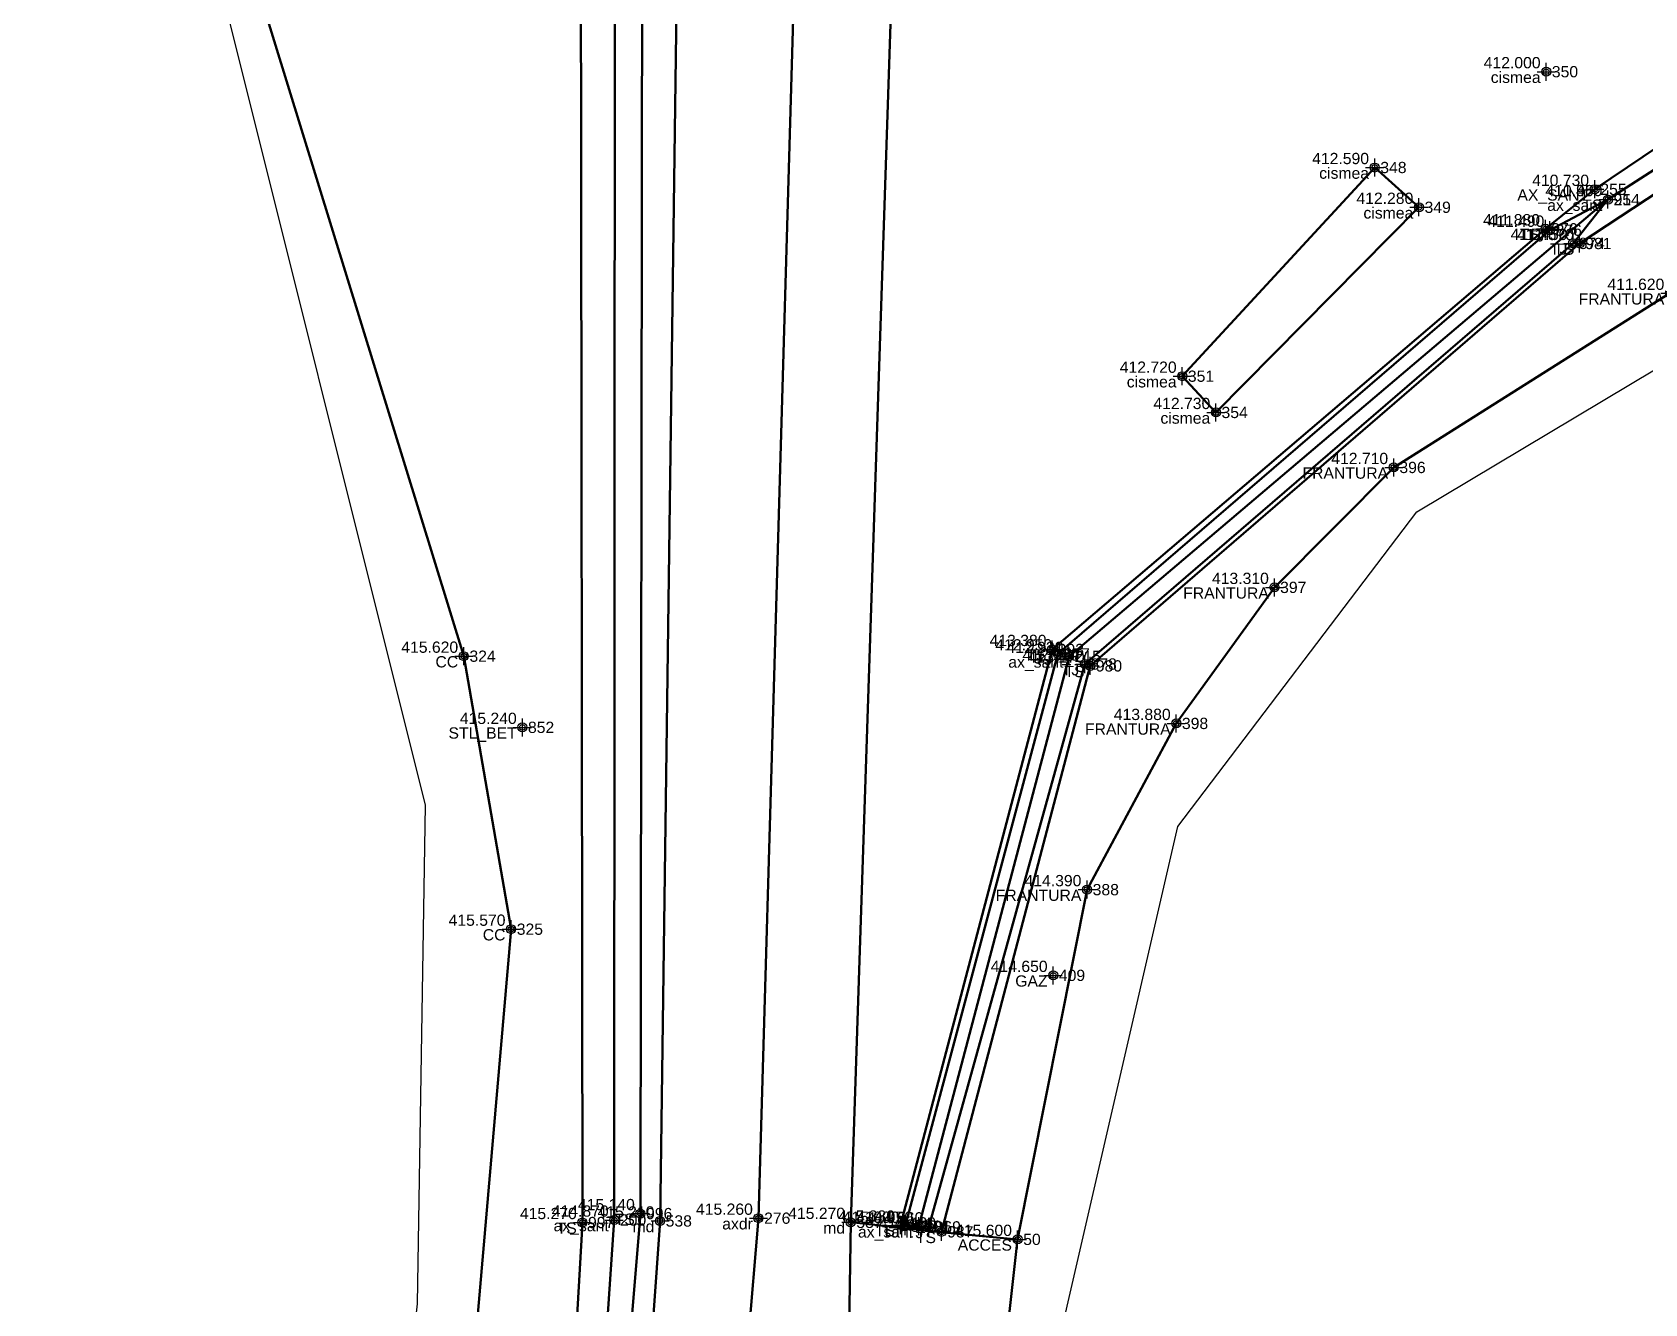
# Model space of a CAD drawing. Extents: x 396921 to 401273, y 555385 to 556691.
# Drawn here: x 397282.93 to 397318.71, y 556610.6 to 556638.83 of the extents above; entities that cross this region are included whole.
import ezdxf
from ezdxf.enums import TextEntityAlignment as Align

# ---------------------------------------------------------------- set-up
doc = ezdxf.new("R2010")
doc.units = 0
doc.header["$PDMODE"] = 34
doc.header["$PDSIZE"] = 0.2
for name, color, linetype in [('Boundary', 30, 'Continuous'), ('TOPO_CERC', 1, 'Continuous'), ('TOPO_CODE', 7, 'Continuous'), ('TOPO_ELEVATION', 7, 'Continuous'), ('TOPO_POINT_ID', 7, 'Continuous'), ('TOPO_POINTS', 7, 'Continuous'), ('TOPO_SYMBOL', 1, 'Continuous')]:
    doc.layers.add(name, color=color, linetype=linetype)
doc.layers.add('RO-LINES-LIN', color=7, linetype='Continuous', lineweight=25)
doc.styles.get("Standard").update_dxf_attribs({"font": 'arial.ttf'})

# ---------------------------------------------------------------- blocks, each defined once
blk = doc.blocks.new('PUNCTOPO')
at = {"layer": 'TOPO_CERC'}
blk.add_circle((0, 0), 0.25, dxfattribs=at)
at = {"layer": 'TOPO_SYMBOL'}
blk.add_point((0, 0), dxfattribs=at)

msp = doc.modelspace()

# ---------------------------------------------------------------- linework, layer by layer
at = {"layer": 'Boundary'}
for points in [[(397214.406, 556652.655), (397230.791, 556654.117), (397234.455, 556654.387), (397255.304, 556654.773), (397264.236, 556652.957), (397284.176, 556646.094), (397286.893, 556640.725), (397291.652, 556621.669), (397291.468, 556610.6), (397289.101, 556589.208), (397284.855, 556571.934), (397295.327, 556569.752), (397296.64, 556572.669), (397298.78, 556567.126), (397291.338, 556565.765), (397292.408, 556562.312), (397301.856, 556561.614), (397311.54, 556541.469), (397320.456, 556512.491), (397320.324, 556488.557), (397315.094, 556463.786), (397313.32, 556458.163), (397290.318, 556461.106), (397285.15, 556444.226)], [(397319.101, 556441.045), (397321.6, 556450.569), (397326.996, 556458.985), (397330.022, 556492.739), (397330.67, 556503.776), (397330.346, 556515.266), (397327.749, 556527.266), (397316.461, 556550.971), (397307.492, 556568.744), (397302.52, 556581.984), (397305.056, 556606.927), (397308.352, 556621.196), (397313.653, 556628.178), (397321.316, 556632.763), (397333.511, 556631.63), (397362.372, 556622.639), (397392.418, 556611.332)]]:
    msp.add_lwpolyline(points, dxfattribs=at)
at = {"layer": 'RO-LINES-LIN', "lineweight": 50}
for points in [[(397293.247, 556578.486, 418.15), (397294.687, 556584.741, 417.57), (397295.337, 556590.952, 416.92), (397296.86, 556612.441, 415.21), (397297.239, 556640.488, 413.22), (397297.846, 556648.29, 412.81), (397294.99, 556651.065, 413.04), (397287.784, 556652.924, 413.71), (397281.172, 556654.373, 414.36), (397258.129, 556659.46, 417.04), (397249.313, 556660.434, 418.08), (397244.31, 556660.646, 418.67), (397232.803, 556660.136, 420), (397226.234, 556658.389, 420.62)], [(397301.82, 556652.167, 412.53), (397299.86, 556640.804, 413.01), (397299.045, 556612.502, 415.26), (397296.51, 556582.426, 417.81), (397300.117, 556573.926, 418.33), (397312.134, 556549.626, 419.88), (397325.554, 556514.019, 421.5), (397325.84, 556491.893, 422.13), (397322.099, 556468.97, 423.04), (397310.209, 556440.701, 424.26), (397313.977, 556396.974, 424.35), (397313.068, 556377.302, 424.43), (397308.37, 556353.59, 424.89), (397304.346, 556342.544, 425.34), (397300.047, 556317.188, 425.53)], [(397293.707, 556587.386, 417.56), (397295.138, 556612.406, 415.27), (397295.106, 556641.019, 413.27), (397295.482, 556646.447, 412.96), (397295.852, 556646.877, 413.032), (397286.609, 556648.921, 414.23)], [(397294.141, 556587.371, 417.32), (397295.846, 556612.461, 414.87), (397295.861, 556640.871, 412.98), (397296.204, 556646.394, 412.82), (397297.131, 556647.096, 412.25)], [(397310.741, 556556.931, 419.51), (397305.841, 556566.862, 418.75), (397302.198, 556574.434, 418.27), (397298.19, 556582.875, 417.7), (397298.961, 556591.516, 416.95), (397301.001, 556606.369, 415.77), (397301.092, 556612.41, 415.27), (397302.062, 556641.697, 412.83), (397304.355, 556646.632, 412.37), (397312.061, 556646.968, 411.78), (397347.588, 556635.489, 408.51), (397360.991, 556631.547, 407.53), (397383.6, 556623.153, 405.84)], [(397297.08, 556646.605, 412.69), (397296.661, 556646.325, 412.9), (397296.466, 556640.674, 413.2), (397296.426, 556612.604, 415.14), (397294.327, 556587.332, 417.33), (397294.141, 556587.371, 417.32)], [(397292.506, 556624.977, 415.62), (397285.994, 556646.111, 414.66), (397285.747, 556646.215, 414.73)], [(397322.976, 556638.963, 410.32), (397317.602, 556635.34, 410.73), (397316.513, 556634.464, 411.88), (397305.561, 556625.126, 413.38), (397302.2, 556612.35, 415.33)], [(397360.881, 556626.621, 406.79), (397324.049, 556639.071, 409.79), (397317.896, 556635.112, 410.96)], [(397317.267, 556634.137, 411.67), (397324.172, 556638.69, 410.16), (397360.782, 556626.432, 407.25)], [(397309.196, 556630.387, 412.73), (397313.701, 556634.941, 412.28), (397312.719, 556635.824, 412.59), (397308.449, 556631.192, 412.72), (397309.196, 556630.387, 412.73)], [(397302.299, 556612.323, 415), (397305.688, 556625.029, 412.95), (397316.608, 556634.432, 411.49), (397317.896, 556635.112, 410.96), (397317.121, 556634.139, 411.45)], [(397317.896, 556635.112, 410.96), (397305.937, 556624.972, 412.93), (397302.601, 556612.323, 414.95)], [(397302.829, 556612.309, 414.96), (397306.289, 556624.802, 412.93), (397317.121, 556634.139, 411.45)], [(397317.267, 556634.137, 411.67), (397317.267, 556634.137, 411.67), (397306.406, 556624.761, 413.17), (397303.108, 556612.199, 415.43)], [(397360.132, 556624.729, 408.07), (397333.206, 556632.77, 410.92), (397324.351, 556634.219, 411.26), (397319.271, 556633.032, 411.62), (397313.143, 556629.166, 412.71)], [(397313.143, 556629.166, 412.71), (397310.496, 556626.504, 413.31), (397308.317, 556623.484, 413.88), (397306.336, 556619.795, 414.39)], [(397292.506, 556624.977, 415.62), (397293.556, 556618.917, 415.57)], [(397306.336, 556619.795, 414.39), (397304.795, 556612.032, 415.6)], [(397290.666, 556585.508, 418.52), (397293.556, 556618.917, 415.57), (397293.556, 556618.917, 415.57)], [(397301.092, 556612.41, 415.27), (397303.168, 556612.184, 415.455), (397304.795, 556612.032, 415.6), (397304.089, 556605.708, 415.8), (397302.592, 556606.338, 415.785), (397301.787, 556606.406, 415.777), (397301.001, 556606.369, 415.77)]]:
    msp.add_polyline3d(points, dxfattribs=at)

# ---------------------------------------------------------------- block references
at = {"layer": 'TOPO_POINTS'}
ref = msp.add_blockref('PUNCTOPO', (397316.526, 556637.951, 412), dxfattribs=dict(at, xscale=0.25, yscale=0.25, zscale=0.25))
ref.add_attrib('POINT', '350', dxfattribs={"layer": 'TOPO_POINT_ID', "height": 0.25}).set_placement((397316.651, 556637.951, 412), align=Align.MIDDLE_LEFT)
ref.add_attrib('ELEVATION', '412.000', dxfattribs={"layer": 'TOPO_ELEVATION', "height": 0.25}).set_placement((397316.401, 556637.951, 412), align=Align.BOTTOM_RIGHT)
ref.add_attrib('CODE', 'cismea', dxfattribs={"layer": 'TOPO_CODE', "height": 0.25}).set_placement((397316.401, 556637.951, 412), align=Align.TOP_RIGHT)
ref = msp.add_blockref('PUNCTOPO', (397312.719, 556635.824, 412.59), dxfattribs=dict(at, xscale=0.25, yscale=0.25, zscale=0.25))
ref.add_attrib('POINT', '348', dxfattribs={"layer": 'TOPO_POINT_ID', "height": 0.25}).set_placement((397312.844, 556635.824, 412.59), align=Align.MIDDLE_LEFT)
ref.add_attrib('ELEVATION', '412.590', dxfattribs={"layer": 'TOPO_ELEVATION', "height": 0.25}).set_placement((397312.594, 556635.824, 412.59), align=Align.BOTTOM_RIGHT)
ref.add_attrib('CODE', 'cismea', dxfattribs={"layer": 'TOPO_CODE', "height": 0.25}).set_placement((397312.594, 556635.824, 412.59), align=Align.TOP_RIGHT)
ref = msp.add_blockref('PUNCTOPO', (397317.602, 556635.34, 410.73), dxfattribs=dict(at, xscale=0.25, yscale=0.25, zscale=0.25))
ref.add_attrib('POINT', '255', dxfattribs={"layer": 'TOPO_POINT_ID', "height": 0.25}).set_placement((397317.727, 556635.34, 410.73), align=Align.MIDDLE_LEFT)
ref.add_attrib('ELEVATION', '410.730', dxfattribs={"layer": 'TOPO_ELEVATION', "height": 0.25}).set_placement((397317.477, 556635.34, 410.73), align=Align.BOTTOM_RIGHT)
ref.add_attrib('CODE', 'AX_SANT', dxfattribs={"layer": 'TOPO_CODE', "height": 0.25}).set_placement((397317.477, 556635.34, 410.73), align=Align.TOP_RIGHT)
ref = msp.add_blockref('PUNCTOPO', (397317.896, 556635.112, 411.45), dxfattribs=dict(at, xscale=0.25, yscale=0.25, zscale=0.25))
ref.add_attrib('POINT', '214', dxfattribs={"layer": 'TOPO_POINT_ID', "height": 0.25}).set_placement((397318.021, 556635.112, 411.45), align=Align.MIDDLE_LEFT)
ref.add_attrib('ELEVATION', '411.450', dxfattribs={"layer": 'TOPO_ELEVATION', "height": 0.25}).set_placement((397317.771, 556635.112, 411.45), align=Align.BOTTOM_RIGHT)
ref.add_attrib('CODE', 'ax_sant', dxfattribs={"layer": 'TOPO_CODE', "height": 0.25}).set_placement((397317.771, 556635.112, 411.45), align=Align.TOP_RIGHT)
ref = msp.add_blockref('PUNCTOPO', (397317.896, 556635.112, 410.96), dxfattribs=dict(at, xscale=0.25, yscale=0.25, zscale=0.25))
ref.add_attrib('POINT', '954', dxfattribs={"layer": 'TOPO_POINT_ID', "height": 0.25}).set_placement((397318.021, 556635.112, 410.96), align=Align.MIDDLE_LEFT)
ref.add_attrib('ELEVATION', '410.960', dxfattribs={"layer": 'TOPO_ELEVATION', "height": 0.25}).set_placement((397317.771, 556635.112, 410.96), align=Align.BOTTOM_RIGHT)
ref.add_attrib('CODE', 'TS', dxfattribs={"layer": 'TOPO_CODE', "height": 0.25}).set_placement((397317.771, 556635.112, 410.96), align=Align.TOP_RIGHT)
ref = msp.add_blockref('PUNCTOPO', (397313.701, 556634.941, 412.28), dxfattribs=dict(at, xscale=0.25, yscale=0.25, zscale=0.25))
ref.add_attrib('POINT', '349', dxfattribs={"layer": 'TOPO_POINT_ID', "height": 0.25}).set_placement((397313.826, 556634.941, 412.28), align=Align.MIDDLE_LEFT)
ref.add_attrib('ELEVATION', '412.280', dxfattribs={"layer": 'TOPO_ELEVATION', "height": 0.25}).set_placement((397313.576, 556634.941, 412.28), align=Align.BOTTOM_RIGHT)
ref.add_attrib('CODE', 'cismea', dxfattribs={"layer": 'TOPO_CODE', "height": 0.25}).set_placement((397313.576, 556634.941, 412.28), align=Align.TOP_RIGHT)
ref = msp.add_blockref('PUNCTOPO', (397316.513, 556634.464, 411.88), dxfattribs=dict(at, xscale=0.25, yscale=0.25, zscale=0.25))
ref.add_attrib('POINT', '976', dxfattribs={"layer": 'TOPO_POINT_ID', "height": 0.25}).set_placement((397316.638, 556634.464, 411.88), align=Align.MIDDLE_LEFT)
ref.add_attrib('ELEVATION', '411.880', dxfattribs={"layer": 'TOPO_ELEVATION', "height": 0.25}).set_placement((397316.388, 556634.464, 411.88), align=Align.BOTTOM_RIGHT)
ref.add_attrib('CODE', 'TS', dxfattribs={"layer": 'TOPO_CODE', "height": 0.25}).set_placement((397316.388, 556634.464, 411.88), align=Align.TOP_RIGHT)
ref = msp.add_blockref('PUNCTOPO', (397316.608, 556634.432, 411.49), dxfattribs=dict(at, xscale=0.25, yscale=0.25, zscale=0.25))
ref.add_attrib('POINT', '876', dxfattribs={"layer": 'TOPO_POINT_ID', "height": 0.25}).set_placement((397316.733, 556634.432, 411.49), align=Align.MIDDLE_LEFT)
ref.add_attrib('ELEVATION', '411.490', dxfattribs={"layer": 'TOPO_ELEVATION', "height": 0.25}).set_placement((397316.483, 556634.432, 411.49), align=Align.BOTTOM_RIGHT)
ref.add_attrib('CODE', 'TJ', dxfattribs={"layer": 'TOPO_CODE', "height": 0.25}).set_placement((397316.483, 556634.432, 411.49), align=Align.TOP_RIGHT)
ref = msp.add_blockref('PUNCTOPO', (397317.121, 556634.139, 411.45), dxfattribs=dict(at, xscale=0.25, yscale=0.25, zscale=0.25))
ref.add_attrib('POINT', '874', dxfattribs={"layer": 'TOPO_POINT_ID', "height": 0.25}).set_placement((397317.246, 556634.139, 411.45), align=Align.MIDDLE_LEFT)
ref.add_attrib('ELEVATION', '411.450', dxfattribs={"layer": 'TOPO_ELEVATION', "height": 0.25}).set_placement((397316.996, 556634.139, 411.45), align=Align.BOTTOM_RIGHT)
ref.add_attrib('CODE', 'TJ', dxfattribs={"layer": 'TOPO_CODE', "height": 0.25}).set_placement((397316.996, 556634.139, 411.45), align=Align.TOP_RIGHT)
ref = msp.add_blockref('PUNCTOPO', (397317.267, 556634.137, 411.67), dxfattribs=dict(at, xscale=0.25, yscale=0.25, zscale=0.25))
ref.add_attrib('POINT', '981', dxfattribs={"layer": 'TOPO_POINT_ID', "height": 0.25}).set_placement((397317.392, 556634.137, 411.67), align=Align.MIDDLE_LEFT)
ref.add_attrib('ELEVATION', '411.670', dxfattribs={"layer": 'TOPO_ELEVATION', "height": 0.25}).set_placement((397317.142, 556634.137, 411.67), align=Align.BOTTOM_RIGHT)
ref.add_attrib('CODE', 'TS', dxfattribs={"layer": 'TOPO_CODE', "height": 0.25}).set_placement((397317.142, 556634.137, 411.67), align=Align.TOP_RIGHT)
ref = msp.add_blockref('PUNCTOPO', (397319.271, 556633.032, 411.62), dxfattribs=dict(at, xscale=0.25, yscale=0.25, zscale=0.25))
ref.add_attrib('POINT', '390', dxfattribs={"layer": 'TOPO_POINT_ID', "height": 0.25}).set_placement((397319.396, 556633.032, 411.62), align=Align.MIDDLE_LEFT)
ref.add_attrib('ELEVATION', '411.620', dxfattribs={"layer": 'TOPO_ELEVATION', "height": 0.25}).set_placement((397319.146, 556633.032, 411.62), align=Align.BOTTOM_RIGHT)
ref.add_attrib('CODE', 'FRANTURA', dxfattribs={"layer": 'TOPO_CODE', "height": 0.25}).set_placement((397319.146, 556633.032, 411.62), align=Align.TOP_RIGHT)
ref = msp.add_blockref('PUNCTOPO', (397308.449, 556631.192, 412.72), dxfattribs=dict(at, xscale=0.25, yscale=0.25, zscale=0.25))
ref.add_attrib('POINT', '351', dxfattribs={"layer": 'TOPO_POINT_ID', "height": 0.25}).set_placement((397308.574, 556631.192, 412.72), align=Align.MIDDLE_LEFT)
ref.add_attrib('ELEVATION', '412.720', dxfattribs={"layer": 'TOPO_ELEVATION', "height": 0.25}).set_placement((397308.324, 556631.192, 412.72), align=Align.BOTTOM_RIGHT)
ref.add_attrib('CODE', 'cismea', dxfattribs={"layer": 'TOPO_CODE', "height": 0.25}).set_placement((397308.324, 556631.192, 412.72), align=Align.TOP_RIGHT)
ref = msp.add_blockref('PUNCTOPO', (397309.196, 556630.387, 412.73), dxfattribs=dict(at, xscale=0.25, yscale=0.25, zscale=0.25))
ref.add_attrib('POINT', '354', dxfattribs={"layer": 'TOPO_POINT_ID', "height": 0.25}).set_placement((397309.321, 556630.387, 412.73), align=Align.MIDDLE_LEFT)
ref.add_attrib('ELEVATION', '412.730', dxfattribs={"layer": 'TOPO_ELEVATION', "height": 0.25}).set_placement((397309.071, 556630.387, 412.73), align=Align.BOTTOM_RIGHT)
ref.add_attrib('CODE', 'cismea', dxfattribs={"layer": 'TOPO_CODE', "height": 0.25}).set_placement((397309.071, 556630.387, 412.73), align=Align.TOP_RIGHT)
ref = msp.add_blockref('PUNCTOPO', (397313.143, 556629.166, 412.71), dxfattribs=dict(at, xscale=0.25, yscale=0.25, zscale=0.25))
ref.add_attrib('POINT', '396', dxfattribs={"layer": 'TOPO_POINT_ID', "height": 0.25}).set_placement((397313.268, 556629.166, 412.71), align=Align.MIDDLE_LEFT)
ref.add_attrib('ELEVATION', '412.710', dxfattribs={"layer": 'TOPO_ELEVATION', "height": 0.25}).set_placement((397313.018, 556629.166, 412.71), align=Align.BOTTOM_RIGHT)
ref.add_attrib('CODE', 'FRANTURA', dxfattribs={"layer": 'TOPO_CODE', "height": 0.25}).set_placement((397313.018, 556629.166, 412.71), align=Align.TOP_RIGHT)
ref = msp.add_blockref('PUNCTOPO', (397310.496, 556626.504, 413.31), dxfattribs=dict(at, xscale=0.25, yscale=0.25, zscale=0.25))
ref.add_attrib('POINT', '397', dxfattribs={"layer": 'TOPO_POINT_ID', "height": 0.25}).set_placement((397310.621, 556626.504, 413.31), align=Align.MIDDLE_LEFT)
ref.add_attrib('ELEVATION', '413.310', dxfattribs={"layer": 'TOPO_ELEVATION', "height": 0.25}).set_placement((397310.371, 556626.504, 413.31), align=Align.BOTTOM_RIGHT)
ref.add_attrib('CODE', 'FRANTURA', dxfattribs={"layer": 'TOPO_CODE', "height": 0.25}).set_placement((397310.371, 556626.504, 413.31), align=Align.TOP_RIGHT)
ref = msp.add_blockref('PUNCTOPO', (397305.561, 556625.126, 413.38), dxfattribs=dict(at, xscale=0.25, yscale=0.25, zscale=0.25))
ref.add_attrib('POINT', '993', dxfattribs={"layer": 'TOPO_POINT_ID', "height": 0.25}).set_placement((397305.686, 556625.126, 413.38), align=Align.MIDDLE_LEFT)
ref.add_attrib('ELEVATION', '413.380', dxfattribs={"layer": 'TOPO_ELEVATION', "height": 0.25}).set_placement((397305.436, 556625.126, 413.38), align=Align.BOTTOM_RIGHT)
ref.add_attrib('CODE', 'TS', dxfattribs={"layer": 'TOPO_CODE', "height": 0.25}).set_placement((397305.436, 556625.126, 413.38), align=Align.TOP_RIGHT)
ref = msp.add_blockref('PUNCTOPO', (397305.688, 556625.029, 412.95), dxfattribs=dict(at, xscale=0.25, yscale=0.25, zscale=0.25))
ref.add_attrib('POINT', '877', dxfattribs={"layer": 'TOPO_POINT_ID', "height": 0.25}).set_placement((397305.813, 556625.029, 412.95), align=Align.MIDDLE_LEFT)
ref.add_attrib('ELEVATION', '412.950', dxfattribs={"layer": 'TOPO_ELEVATION', "height": 0.25}).set_placement((397305.563, 556625.029, 412.95), align=Align.BOTTOM_RIGHT)
ref.add_attrib('CODE', 'TJ', dxfattribs={"layer": 'TOPO_CODE', "height": 0.25}).set_placement((397305.563, 556625.029, 412.95), align=Align.TOP_RIGHT)
ref = msp.add_blockref('PUNCTOPO', (397292.506, 556624.977, 415.62), dxfattribs=dict(at, xscale=0.25, yscale=0.25, zscale=0.25))
ref.add_attrib('POINT', '324', dxfattribs={"layer": 'TOPO_POINT_ID', "height": 0.25}).set_placement((397292.631, 556624.977, 415.62), align=Align.MIDDLE_LEFT)
ref.add_attrib('ELEVATION', '415.620', dxfattribs={"layer": 'TOPO_ELEVATION', "height": 0.25}).set_placement((397292.381, 556624.977, 415.62), align=Align.BOTTOM_RIGHT)
ref.add_attrib('CODE', 'CC', dxfattribs={"layer": 'TOPO_CODE', "height": 0.25}).set_placement((397292.381, 556624.977, 415.62), align=Align.TOP_RIGHT)
ref = msp.add_blockref('PUNCTOPO', (397305.937, 556624.972, 412.93), dxfattribs=dict(at, xscale=0.25, yscale=0.25, zscale=0.25))
ref.add_attrib('POINT', '215', dxfattribs={"layer": 'TOPO_POINT_ID', "height": 0.25}).set_placement((397306.062, 556624.972, 412.93), align=Align.MIDDLE_LEFT)
ref.add_attrib('ELEVATION', '412.930', dxfattribs={"layer": 'TOPO_ELEVATION', "height": 0.25}).set_placement((397305.812, 556624.972, 412.93), align=Align.BOTTOM_RIGHT)
ref.add_attrib('CODE', 'ax_sant', dxfattribs={"layer": 'TOPO_CODE', "height": 0.25}).set_placement((397305.812, 556624.972, 412.93), align=Align.TOP_RIGHT)
ref = msp.add_blockref('PUNCTOPO', (397306.289, 556624.802, 412.93), dxfattribs=dict(at, xscale=0.25, yscale=0.25, zscale=0.25))
ref.add_attrib('POINT', '878', dxfattribs={"layer": 'TOPO_POINT_ID', "height": 0.25}).set_placement((397306.414, 556624.802, 412.93), align=Align.MIDDLE_LEFT)
ref.add_attrib('ELEVATION', '412.930', dxfattribs={"layer": 'TOPO_ELEVATION', "height": 0.25}).set_placement((397306.164, 556624.802, 412.93), align=Align.BOTTOM_RIGHT)
ref.add_attrib('CODE', 'TJ', dxfattribs={"layer": 'TOPO_CODE', "height": 0.25}).set_placement((397306.164, 556624.802, 412.93), align=Align.TOP_RIGHT)
ref = msp.add_blockref('PUNCTOPO', (397306.406, 556624.761, 413.17), dxfattribs=dict(at, xscale=0.25, yscale=0.25, zscale=0.25))
ref.add_attrib('POINT', '980', dxfattribs={"layer": 'TOPO_POINT_ID', "height": 0.25}).set_placement((397306.531, 556624.761, 413.17), align=Align.MIDDLE_LEFT)
ref.add_attrib('ELEVATION', '413.170', dxfattribs={"layer": 'TOPO_ELEVATION', "height": 0.25}).set_placement((397306.281, 556624.761, 413.17), align=Align.BOTTOM_RIGHT)
ref.add_attrib('CODE', 'TS', dxfattribs={"layer": 'TOPO_CODE', "height": 0.25}).set_placement((397306.281, 556624.761, 413.17), align=Align.TOP_RIGHT)
ref = msp.add_blockref('PUNCTOPO', (397293.805, 556623.397, 415.24), dxfattribs=dict(at, xscale=0.25, yscale=0.25, zscale=0.25))
ref.add_attrib('POINT', '852', dxfattribs={"layer": 'TOPO_POINT_ID', "height": 0.25}).set_placement((397293.93, 556623.397, 415.24), align=Align.MIDDLE_LEFT)
ref.add_attrib('ELEVATION', '415.240', dxfattribs={"layer": 'TOPO_ELEVATION', "height": 0.25}).set_placement((397293.68, 556623.397, 415.24), align=Align.BOTTOM_RIGHT)
ref.add_attrib('CODE', 'STL_BET', dxfattribs={"layer": 'TOPO_CODE', "height": 0.25}).set_placement((397293.68, 556623.397, 415.24), align=Align.TOP_RIGHT)
ref = msp.add_blockref('PUNCTOPO', (397308.317, 556623.484, 413.88), dxfattribs=dict(at, xscale=0.25, yscale=0.25, zscale=0.25))
ref.add_attrib('POINT', '398', dxfattribs={"layer": 'TOPO_POINT_ID', "height": 0.25}).set_placement((397308.442, 556623.484, 413.88), align=Align.MIDDLE_LEFT)
ref.add_attrib('ELEVATION', '413.880', dxfattribs={"layer": 'TOPO_ELEVATION', "height": 0.25}).set_placement((397308.192, 556623.484, 413.88), align=Align.BOTTOM_RIGHT)
ref.add_attrib('CODE', 'FRANTURA', dxfattribs={"layer": 'TOPO_CODE', "height": 0.25}).set_placement((397308.192, 556623.484, 413.88), align=Align.TOP_RIGHT)
ref = msp.add_blockref('PUNCTOPO', (397306.336, 556619.795, 414.39), dxfattribs=dict(at, xscale=0.25, yscale=0.25, zscale=0.25))
ref.add_attrib('POINT', '388', dxfattribs={"layer": 'TOPO_POINT_ID', "height": 0.25}).set_placement((397306.461, 556619.795, 414.39), align=Align.MIDDLE_LEFT)
ref.add_attrib('ELEVATION', '414.390', dxfattribs={"layer": 'TOPO_ELEVATION', "height": 0.25}).set_placement((397306.211, 556619.795, 414.39), align=Align.BOTTOM_RIGHT)
ref.add_attrib('CODE', 'FRANTURA', dxfattribs={"layer": 'TOPO_CODE', "height": 0.25}).set_placement((397306.211, 556619.795, 414.39), align=Align.TOP_RIGHT)
ref = msp.add_blockref('PUNCTOPO', (397293.556, 556618.917, 415.57), dxfattribs=dict(at, xscale=0.25, yscale=0.25, zscale=0.25))
ref.add_attrib('POINT', '325', dxfattribs={"layer": 'TOPO_POINT_ID', "height": 0.25}).set_placement((397293.681, 556618.917, 415.57), align=Align.MIDDLE_LEFT)
ref.add_attrib('ELEVATION', '415.570', dxfattribs={"layer": 'TOPO_ELEVATION', "height": 0.25}).set_placement((397293.431, 556618.917, 415.57), align=Align.BOTTOM_RIGHT)
ref.add_attrib('CODE', 'CC', dxfattribs={"layer": 'TOPO_CODE', "height": 0.25}).set_placement((397293.431, 556618.917, 415.57), align=Align.TOP_RIGHT)
ref = msp.add_blockref('PUNCTOPO', (397305.586, 556617.892, 414.65), dxfattribs=dict(at, xscale=0.25, yscale=0.25, zscale=0.25))
ref.add_attrib('POINT', '409', dxfattribs={"layer": 'TOPO_POINT_ID', "height": 0.25}).set_placement((397305.711, 556617.892, 414.65), align=Align.MIDDLE_LEFT)
ref.add_attrib('ELEVATION', '414.650', dxfattribs={"layer": 'TOPO_ELEVATION', "height": 0.25}).set_placement((397305.461, 556617.892, 414.65), align=Align.BOTTOM_RIGHT)
ref.add_attrib('CODE', 'GAZ', dxfattribs={"layer": 'TOPO_CODE', "height": 0.25}).set_placement((397305.461, 556617.892, 414.65), align=Align.TOP_RIGHT)
ref = msp.add_blockref('PUNCTOPO', (397296.426, 556612.604, 415.14), dxfattribs=dict(at, xscale=0.25, yscale=0.25, zscale=0.25))
ref.add_attrib('POINT', '996', dxfattribs={"layer": 'TOPO_POINT_ID', "height": 0.25}).set_placement((397296.551, 556612.604, 415.14), align=Align.MIDDLE_LEFT)
ref.add_attrib('ELEVATION', '415.140', dxfattribs={"layer": 'TOPO_ELEVATION', "height": 0.25}).set_placement((397296.301, 556612.604, 415.14), align=Align.BOTTOM_RIGHT)
ref.add_attrib('CODE', 'TS', dxfattribs={"layer": 'TOPO_CODE', "height": 0.25}).set_placement((397296.301, 556612.604, 415.14), align=Align.TOP_RIGHT)
ref = msp.add_blockref('PUNCTOPO', (397299.045, 556612.502, 415.26), dxfattribs=dict(at, xscale=0.25, yscale=0.25, zscale=0.25))
ref.add_attrib('POINT', '276', dxfattribs={"layer": 'TOPO_POINT_ID', "height": 0.25}).set_placement((397299.17, 556612.502, 415.26), align=Align.MIDDLE_LEFT)
ref.add_attrib('ELEVATION', '415.260', dxfattribs={"layer": 'TOPO_ELEVATION', "height": 0.25}).set_placement((397298.92, 556612.502, 415.26), align=Align.BOTTOM_RIGHT)
ref.add_attrib('CODE', 'axdr', dxfattribs={"layer": 'TOPO_CODE', "height": 0.25}).set_placement((397298.92, 556612.502, 415.26), align=Align.TOP_RIGHT)
ref = msp.add_blockref('PUNCTOPO', (397295.138, 556612.406, 415.27), dxfattribs=dict(at, xscale=0.25, yscale=0.25, zscale=0.25))
ref.add_attrib('POINT', '997', dxfattribs={"layer": 'TOPO_POINT_ID', "height": 0.25}).set_placement((397295.263, 556612.406, 415.27), align=Align.MIDDLE_LEFT)
ref.add_attrib('ELEVATION', '415.270', dxfattribs={"layer": 'TOPO_ELEVATION', "height": 0.25}).set_placement((397295.013, 556612.406, 415.27), align=Align.BOTTOM_RIGHT)
ref.add_attrib('CODE', 'TS', dxfattribs={"layer": 'TOPO_CODE', "height": 0.25}).set_placement((397295.013, 556612.406, 415.27), align=Align.TOP_RIGHT)
ref = msp.add_blockref('PUNCTOPO', (397295.846, 556612.461, 414.87), dxfattribs=dict(at, xscale=0.25, yscale=0.25, zscale=0.25))
ref.add_attrib('POINT', '200', dxfattribs={"layer": 'TOPO_POINT_ID', "height": 0.25}).set_placement((397295.971, 556612.461, 414.87), align=Align.MIDDLE_LEFT)
ref.add_attrib('ELEVATION', '414.870', dxfattribs={"layer": 'TOPO_ELEVATION', "height": 0.25}).set_placement((397295.721, 556612.461, 414.87), align=Align.BOTTOM_RIGHT)
ref.add_attrib('CODE', 'ax_sant', dxfattribs={"layer": 'TOPO_CODE', "height": 0.25}).set_placement((397295.721, 556612.461, 414.87), align=Align.TOP_RIGHT)
ref = msp.add_blockref('PUNCTOPO', (397296.86, 556612.441, 415.21), dxfattribs=dict(at, xscale=0.25, yscale=0.25, zscale=0.25))
ref.add_attrib('POINT', '538', dxfattribs={"layer": 'TOPO_POINT_ID', "height": 0.25}).set_placement((397296.985, 556612.441, 415.21), align=Align.MIDDLE_LEFT)
ref.add_attrib('ELEVATION', '415.210', dxfattribs={"layer": 'TOPO_ELEVATION', "height": 0.25}).set_placement((397296.735, 556612.441, 415.21), align=Align.BOTTOM_RIGHT)
ref.add_attrib('CODE', 'md', dxfattribs={"layer": 'TOPO_CODE', "height": 0.25}).set_placement((397296.735, 556612.441, 415.21), align=Align.TOP_RIGHT)
ref = msp.add_blockref('PUNCTOPO', (397301.092, 556612.41, 415.27), dxfattribs=dict(at, xscale=0.25, yscale=0.25, zscale=0.25))
ref.add_attrib('POINT', '537', dxfattribs={"layer": 'TOPO_POINT_ID', "height": 0.25}).set_placement((397301.217, 556612.41, 415.27), align=Align.MIDDLE_LEFT)
ref.add_attrib('ELEVATION', '415.270', dxfattribs={"layer": 'TOPO_ELEVATION', "height": 0.25}).set_placement((397300.967, 556612.41, 415.27), align=Align.BOTTOM_RIGHT)
ref.add_attrib('CODE', 'md', dxfattribs={"layer": 'TOPO_CODE', "height": 0.25}).set_placement((397300.967, 556612.41, 415.27), align=Align.TOP_RIGHT)
ref = msp.add_blockref('PUNCTOPO', (397302.2, 556612.35, 415.33), dxfattribs=dict(at, xscale=0.25, yscale=0.25, zscale=0.25))
ref.add_attrib('POINT', '988', dxfattribs={"layer": 'TOPO_POINT_ID', "height": 0.25}).set_placement((397302.325, 556612.35, 415.33), align=Align.MIDDLE_LEFT)
ref.add_attrib('ELEVATION', '415.330', dxfattribs={"layer": 'TOPO_ELEVATION', "height": 0.25}).set_placement((397302.075, 556612.35, 415.33), align=Align.BOTTOM_RIGHT)
ref.add_attrib('CODE', 'TS', dxfattribs={"layer": 'TOPO_CODE', "height": 0.25}).set_placement((397302.075, 556612.35, 415.33), align=Align.TOP_RIGHT)
ref = msp.add_blockref('PUNCTOPO', (397302.299, 556612.323, 415), dxfattribs=dict(at, xscale=0.25, yscale=0.25, zscale=0.25))
ref.add_attrib('POINT', '870', dxfattribs={"layer": 'TOPO_POINT_ID', "height": 0.25}).set_placement((397302.424, 556612.323, 415), align=Align.MIDDLE_LEFT)
ref.add_attrib('ELEVATION', '415.000', dxfattribs={"layer": 'TOPO_ELEVATION', "height": 0.25}).set_placement((397302.174, 556612.323, 415), align=Align.BOTTOM_RIGHT)
ref.add_attrib('CODE', 'TJ', dxfattribs={"layer": 'TOPO_CODE', "height": 0.25}).set_placement((397302.174, 556612.323, 415), align=Align.TOP_RIGHT)
ref = msp.add_blockref('PUNCTOPO', (397302.601, 556612.323, 414.95), dxfattribs=dict(at, xscale=0.25, yscale=0.25, zscale=0.25))
ref.add_attrib('POINT', '201', dxfattribs={"layer": 'TOPO_POINT_ID', "height": 0.25}).set_placement((397302.726, 556612.323, 414.95), align=Align.MIDDLE_LEFT)
ref.add_attrib('ELEVATION', '414.950', dxfattribs={"layer": 'TOPO_ELEVATION', "height": 0.25}).set_placement((397302.476, 556612.323, 414.95), align=Align.BOTTOM_RIGHT)
ref.add_attrib('CODE', 'ax_sant', dxfattribs={"layer": 'TOPO_CODE', "height": 0.25}).set_placement((397302.476, 556612.323, 414.95), align=Align.TOP_RIGHT)
ref = msp.add_blockref('PUNCTOPO', (397302.829, 556612.309, 414.96), dxfattribs=dict(at, xscale=0.25, yscale=0.25, zscale=0.25))
ref.add_attrib('POINT', '869', dxfattribs={"layer": 'TOPO_POINT_ID', "height": 0.25}).set_placement((397302.954, 556612.309, 414.96), align=Align.MIDDLE_LEFT)
ref.add_attrib('ELEVATION', '414.960', dxfattribs={"layer": 'TOPO_ELEVATION', "height": 0.25}).set_placement((397302.704, 556612.309, 414.96), align=Align.BOTTOM_RIGHT)
ref.add_attrib('CODE', 'TJ', dxfattribs={"layer": 'TOPO_CODE', "height": 0.25}).set_placement((397302.704, 556612.309, 414.96), align=Align.TOP_RIGHT)
ref = msp.add_blockref('PUNCTOPO', (397303.108, 556612.199, 415.43), dxfattribs=dict(at, xscale=0.25, yscale=0.25, zscale=0.25))
ref.add_attrib('POINT', '987', dxfattribs={"layer": 'TOPO_POINT_ID', "height": 0.25}).set_placement((397303.233, 556612.199, 415.43), align=Align.MIDDLE_LEFT)
ref.add_attrib('ELEVATION', '415.430', dxfattribs={"layer": 'TOPO_ELEVATION', "height": 0.25}).set_placement((397302.983, 556612.199, 415.43), align=Align.BOTTOM_RIGHT)
ref.add_attrib('CODE', 'TS', dxfattribs={"layer": 'TOPO_CODE', "height": 0.25}).set_placement((397302.983, 556612.199, 415.43), align=Align.TOP_RIGHT)
ref = msp.add_blockref('PUNCTOPO', (397304.795, 556612.032, 415.6), dxfattribs=dict(at, xscale=0.25, yscale=0.25, zscale=0.25))
ref.add_attrib('POINT', '50', dxfattribs={"layer": 'TOPO_POINT_ID', "height": 0.25}).set_placement((397304.92, 556612.032, 415.6), align=Align.MIDDLE_LEFT)
ref.add_attrib('ELEVATION', '415.600', dxfattribs={"layer": 'TOPO_ELEVATION', "height": 0.25}).set_placement((397304.67, 556612.032, 415.6), align=Align.BOTTOM_RIGHT)
ref.add_attrib('CODE', 'ACCES', dxfattribs={"layer": 'TOPO_CODE', "height": 0.25}).set_placement((397304.67, 556612.032, 415.6), align=Align.TOP_RIGHT)

doc.saveas('drawing.dxf')
